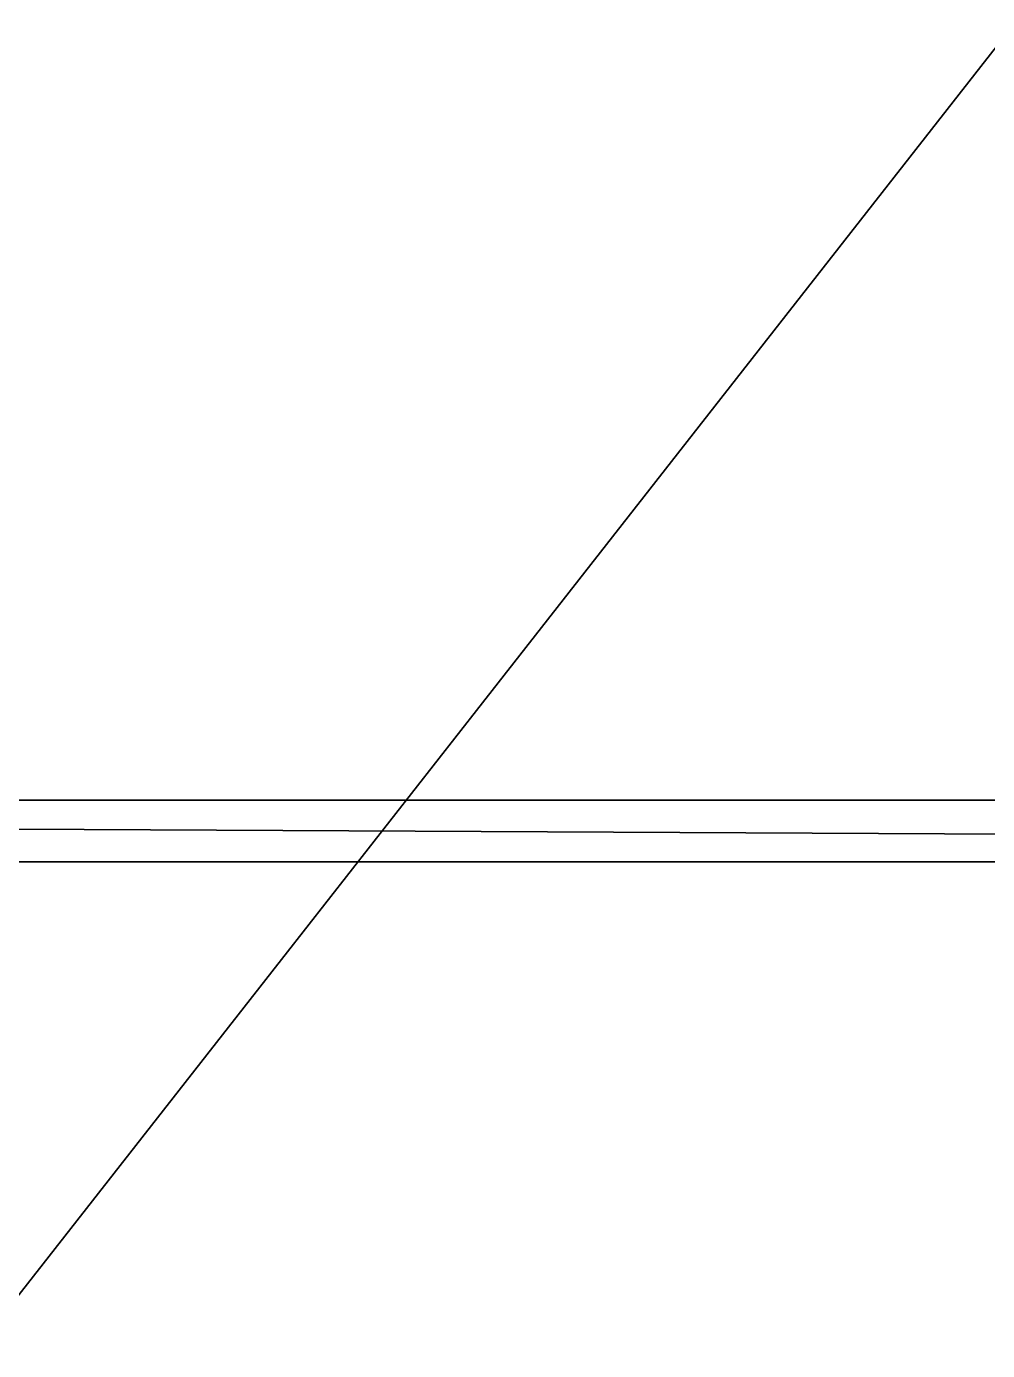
# Model space of a CAD drawing. Extents: x -1 to 109, y -61 to 1.
# Drawn here: x 83.14 to 86.83, y -31.99 to -26.91 of the extents above; entities that cross this region are included whole.
import ezdxf

# ---------------------------------------------------------------- set-up
doc = ezdxf.new("R2010")
doc.units = 0
doc.header["$LTSCALE"] = 2
for name, color, linetype in [('AFUTL-3-EDLM', 16, 'Continuous'), ('AFUTL-3-MSPL', 19, 'Continuous'), ('AFUTL-3-TPLM', 15, 'Continuous')]:
    doc.layers.add(name, color=color, linetype=linetype)

msp = doc.modelspace()

# ---------------------------------------------------------------- meshes
at = {"layer": 'AFUTL-3-EDLM'}
mesh = msp.add_polyface(dxfattribs=at)
corners = [(54.1181, 0, 29.0797), (61, 0, 29.0797), (54.1181, 0, 29.06), (61, 0, 28.0797), (47, 0, 28.0797), (0, 0, 28.0797), (47, 0, 29.0797), (0, 0, 29.0797), (0, -29.8819, 29.0797), (0, -29.8819, 29.06), (0, -60, 28.0797), (47, -60, 28.0797), (0, -60, 29.0797), (47, -60, 29.0797), (0, -30.1181, 29.06), (0, -30.1181, 29.0797), (53.8819, -60, 29.0797), (53.8819, -60, 29.06), (61, -60, 28.0797), (54.1181, -60, 29.06), (61, -60, 29.0797), (54.1181, -60, 29.0797), (53.8819, 0, 29.06), (53.8819, 0, 29.0797), (108.0001, 0, 28.0797), (108.0001, 0, 29.0797), (108.0001, -60, 28.0797), (108.0001, -60, 29.0797), (108.0001, -30.1181, 29.0797), (108.0001, -30.1181, 29.06), (108.0001, -29.8819, 29.06), (108.0001, -29.8819, 29.0797)]
mesh.append_faces([[corners[k] for k in face] for face in [(6, 5, 7, 7), (14, 12, 15, 15), (19, 20, 21, 21), (22, 6, 23, 23), (20, 26, 27, 27), (30, 25, 31, 31)]], dxfattribs={"vtx0": -1})
mesh.append_faces([[corners[k] for k in face] for face in [(12, 11, 13, 13), (9, 10, 14, 14), (17, 18, 19, 19), (2, 4, 22, 22), (25, 3, 1, 1), (29, 24, 30, 30)]], dxfattribs={"vtx0": -1, "vtx1": -1})
mesh.append_faces([[corners[k] for k in face] for face in [(2, 1, 3, 3), (17, 13, 11, 11), (19, 18, 20, 20), (22, 4, 6, 6)]], dxfattribs={"vtx0": -1, "vtx1": -1, "vtx3": -1})
mesh.append_faces([[corners[k] for k in face] for face in [(9, 7, 5, 5), (9, 5, 10, 10), (14, 10, 12, 12), (17, 11, 18, 18), (2, 3, 4, 4), (29, 27, 26, 26), (29, 26, 24, 24), (30, 24, 25, 25)]], dxfattribs={"vtx0": -1, "vtx3": -1})
mesh.append_faces([[corners[k] for k in face] for face in [(0, 1, 2, 2), (8, 7, 9, 9), (10, 11, 12, 12), (16, 13, 17, 17), (24, 3, 25, 25), (28, 27, 29, 29)]], dxfattribs={"vtx1": -1})
mesh.append_faces([[corners[k] for k in face] for face in [(4, 5, 6, 6), (18, 26, 20, 20)]], dxfattribs={"vtx1": -1, "vtx3": -1})
at = {"layer": 'AFUTL-3-MSPL'}
mesh = msp.add_polyface(dxfattribs=at)
corners = [(61, -60, 28.0797), (61, 0, 28.0797), (61, -60, 29.0797), (61, 0, 29.0797), (61, -29.8819, 29.0797), (61, -29.8819, 29.06), (61, -30.1181, 29.06), (61, -30.1181, 29.0797), (108.0001, -29.8819, 29.0797), (108.0001, -29.8819, 29.06), (108.0001, -30.1181, 29.0797), (108.0001, -30.1181, 29.06)]
mesh.append_faces([[corners[k] for k in face] for face in [(6, 2, 7, 7), (9, 4, 5, 5), (6, 10, 11, 11), (11, 5, 6, 6)]], dxfattribs={"vtx0": -1})
mesh.append_faces([[corners[k] for k in face] for face in [(2, 1, 3, 3), (5, 0, 6, 6)]], dxfattribs={"vtx0": -1, "vtx1": -1})
mesh.append_faces([[corners[k] for k in face] for face in [(0, 1, 2, 2), (5, 3, 1, 1), (5, 1, 0, 0), (6, 0, 2, 2)]], dxfattribs={"vtx0": -1, "vtx1": -1, "vtx3": -1})
mesh.append_faces([[corners[k] for k in face] for face in [(4, 3, 5, 5), (8, 4, 9, 9), (7, 10, 6, 6), (9, 5, 11, 11)]], dxfattribs={"vtx1": -1})
at = {"layer": 'AFUTL-3-TPLM'}
mesh = msp.add_polyface(dxfattribs=at)
corners = [(61, -29.8819, 29.0797), (108.0001, -29.8819, 29.0797), (61, 0, 29.0797), (108.0001, 0, 29.0797)]
mesh.append_faces([[corners[k] for k in face] for face in [(2, 1, 3, 3)]], dxfattribs={"vtx0": -1})
mesh.append_faces([[corners[k] for k in face] for face in [(0, 1, 2, 2)]], dxfattribs={"vtx1": -1})
mesh = msp.add_polyface(dxfattribs=at)
corners = [(61, 0, 28.0797), (108.0001, 0, 28.0797), (61, -60, 28.0797), (108.0001, -60, 28.0797)]
mesh.append_faces([[corners[k] for k in face] for face in [(2, 1, 3, 3)]], dxfattribs={"vtx0": -1})
mesh.append_faces([[corners[k] for k in face] for face in [(0, 1, 2, 2)]], dxfattribs={"vtx1": -1})
mesh = msp.add_polyface(dxfattribs=at)
corners = [(108.0001, -30.1181, 29.0797), (61, -30.1181, 29.0797), (108.0001, -60, 29.0797), (61, -60, 29.0797)]
mesh.append_faces([[corners[k] for k in face] for face in [(2, 1, 3, 3)]], dxfattribs={"vtx0": -1})
mesh.append_faces([[corners[k] for k in face] for face in [(0, 1, 2, 2)]], dxfattribs={"vtx1": -1})

doc.saveas('drawing.dxf')
